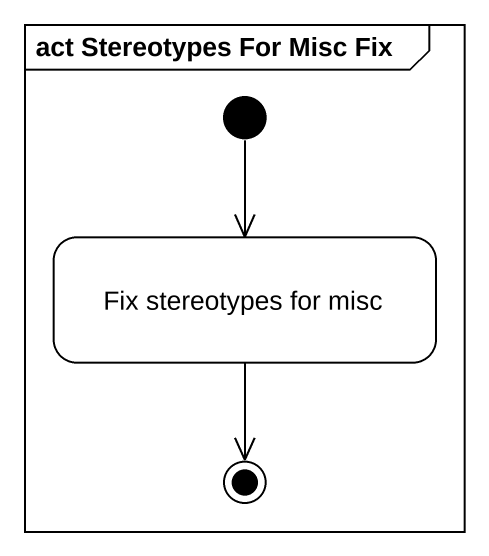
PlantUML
@startuml
mainframe act Stereotypes For Misc Fix
hide empty description
state "Fix stereotypes for misc" as Fix_stereotypes_for_misc
[*] --> Fix_stereotypes_for_misc
Fix_stereotypes_for_misc --> [*]
@enduml
